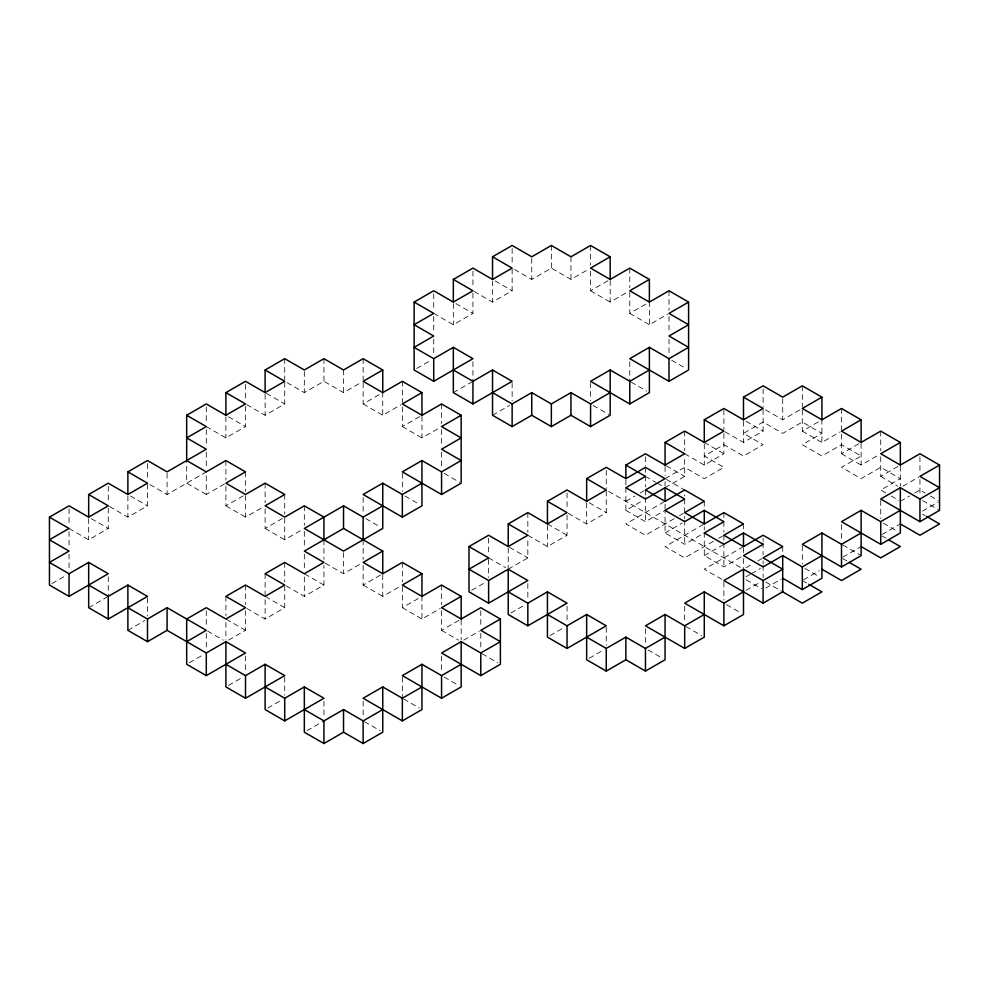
<?xml version="1.0" encoding="UTF-8"?>
<svg xmlns="http://www.w3.org/2000/svg" width="989" height="989" viewBox="0 0 989 989"><rect width="100%" height="100%" fill="white"/><g stroke="black" fill="none" stroke-linecap="round" stroke-linejoin="round"><path stroke-width="0.74" stroke-dasharray="4.95 3.71" d="M206.293 426.58L225.9 437.904L245.507 426.58L245.507 403.945L265.114 415.269L284.721 403.945L284.721 381.309L304.328 392.621L323.935 381.309L343.542 392.621L361.838 382.063M433.726 313.389L453.333 324.713L472.94 313.389L472.94 290.754L492.534 302.078L512.141 290.754L512.141 268.118L531.748 279.43L551.355 268.118L570.962 279.43L589.259 268.872M69.057 528.46L88.664 539.771L108.271 528.46L108.271 505.824L127.878 517.136L147.485 505.824L147.485 483.176L167.079 494.5L206.293 471.864L206.293 494.5L224.59 483.93M416.728 368.477L431.105 360.181M52.058 583.547L66.436 575.239M363.136 382.817L363.136 403.945L382.743 392.621L382.743 415.269L401.052 404.699M590.569 271.134L590.569 290.754L610.176 279.43L610.176 302.078L628.472 291.508M225.9 486.205L225.9 505.824L245.507 494.5L245.507 517.136L263.803 506.578M453.333 392.621L471.629 382.063M88.664 607.691L106.96 597.133M402.35 406.961L402.35 426.58L421.957 415.269L421.957 437.904L440.253 427.335M629.783 292.262L629.783 313.389L649.39 302.078L649.39 324.713L667.686 314.143M265.114 508.841L265.114 528.46L284.721 517.136L284.721 539.771L303.017 529.214M492.534 415.269L509.533 405.453M127.878 630.327L144.864 620.523M189.307 662.778L203.685 654.483M228.521 640.143L245.507 630.327L245.507 610.707M246.817 608.445L265.114 619.015L284.721 607.691L284.721 586.564M286.031 585.809L304.328 596.379L323.935 585.055L323.935 565.436M325.233 563.174L343.542 573.731L361.838 563.174M363.136 565.436L363.136 585.055L382.743 573.731L382.743 596.379L401.052 585.809M228.521 685.414L242.898 677.119M402.35 586.564L402.35 607.691L421.957 596.379L421.957 619.015L440.253 608.445M267.722 708.062L282.1 699.755M471.629 590.334L486.007 582.039M508.222 569.207L527.829 557.883L527.829 538.263M527.829 535.247L547.436 546.571L567.043 535.247L567.043 512.611L586.65 523.935L606.257 512.611L606.257 489.975L740.885 567.698M625.864 501.287L635.012 496.008M640.242 492.992L644.16 490.729M665.065 478.651L684.672 467.34L704.279 478.651L723.886 467.34L704.279 456.016L723.886 444.691L743.493 456.016L763.1 444.691L743.493 433.38L763.1 422.056L782.707 433.38L802.314 422.056L821.921 433.38L802.314 444.691L821.921 456.016L841.515 444.691L861.122 456.016L841.515 467.34L861.122 478.651L880.729 467.34L900.336 478.651L880.729 489.975L885.959 492.992M625.864 487.713L625.864 510.349L642.85 500.533M665.065 487.713L684.672 476.389L684.672 456.77M684.672 453.753L704.279 465.065L723.886 453.753L723.886 431.117L743.493 442.429L763.1 431.117L763.1 408.469L782.707 419.793L801.003 409.223M441.564 610.707L441.564 630.327L461.171 619.015L461.171 640.143M625.864 510.349L645.458 521.66L665.065 510.349L665.065 532.984L684.672 544.309L704.279 532.984L704.279 555.62L723.886 566.944L743.493 555.62M802.314 409.978L802.314 431.117L821.921 419.793L821.921 442.429L840.217 431.872M306.936 730.698L322.624 721.636M463.779 640.143L479.467 631.081M510.843 612.97L525.221 604.675M674.214 518.644L645.458 535.247L625.864 523.935L665.065 501.287L665.065 508.841M679.443 515.628L683.374 513.365M665.065 532.984L682.064 523.181M841.515 434.134L841.515 453.753L861.122 442.429L861.122 465.065L879.431 454.507M550.045 635.618L564.422 627.31M713.428 541.292L684.672 557.883L665.065 546.571L704.279 523.935L704.279 529.968M718.657 538.263L722.576 536.001M704.279 555.62L722.576 545.063M743.493 546.571L704.279 569.207L723.886 580.531M880.729 456.77L880.729 476.389L900.336 465.065L900.336 486.205M589.259 658.254L603.636 649.946M746.102 567.698L752.641 563.928M757.871 560.911L761.79 558.637M746.102 576.748L750.033 574.485M751.331 573.731L760.479 568.452M902.957 486.205L918.633 477.143M746.102 590.334L760.479 582.039M900.336 501.287L909.484 496.008M914.714 492.992L919.943 489.975L925.172 492.992M765.709 588.072L781.397 579.022M803.612 579.777L819.3 570.715M842.826 557.128L859.824 547.325M882.04 534.493L899.026 524.689M922.564 511.103L938.24 502.041M590.569 290.754L610.176 302.078M629.783 313.389L649.39 324.713M930.402 496.008L938.24 500.533M802.314 431.117L821.921 442.429M841.515 453.753L861.122 465.065M880.729 476.389L897.728 486.205M922.564 500.533L938.24 509.595M671.605 360.181L685.983 368.477M891.188 496.008L899.026 500.533M922.564 514.119L925.172 515.628M746.102 421.302L763.1 431.117M495.155 280.938L512.141 290.754M883.35 523.181L897.728 531.476M631.081 382.063L646.769 391.112M882.04 536.001L885.959 538.263M704.279 442.429L723.886 453.753M455.941 303.586L472.94 313.389M842.826 545.063L859.824 554.866M593.177 405.453L608.865 414.515M842.826 558.637L846.745 560.911M666.376 465.819L684.672 476.389M666.376 479.405L684.672 489.975L684.672 496.008M645.458 476.389L655.917 482.422M657.228 483.176L662.457 486.205M804.922 568.452L819.3 576.748M802.314 580.531L807.543 583.547M765.709 582.039L781.397 591.088M746.102 579.777L761.79 588.826M589.259 502.795L606.257 512.611M726.507 604.675L740.885 612.97M363.136 403.945L382.743 415.269M402.35 426.58L421.957 437.904M547.436 523.935L567.043 535.247M444.185 473.372L459.86 482.422M685.983 626.556L701.671 635.618M266.424 393.387L284.721 403.945M509.533 547.325L527.829 557.883M404.971 496.008L419.348 504.316M488.615 557.883L505.614 567.698M648.079 649.946L662.457 658.254M228.521 416.777L245.507 426.58M365.757 518.644L380.135 526.952M206.293 494.5L186.686 483.176L186.686 460.54M225.9 505.824L245.507 517.136M265.114 528.46L284.721 539.771M363.136 585.055L382.743 596.379M402.35 607.691L421.957 619.015M441.564 630.327L458.562 640.143M482.088 653.729L497.764 662.778M323.935 585.055L304.328 573.731L304.328 596.379M130.486 496.008L147.485 505.824M444.185 677.119L458.562 685.414M284.721 607.691L265.114 596.379L265.114 619.015M91.272 518.644L108.271 528.46M403.66 699L419.348 708.062M245.507 630.327L225.9 619.015L225.9 640.143M207.603 631.081L223.291 640.143M364.447 721.636L380.135 730.698M919.943 456.77L919.943 473.372M919.943 479.405L919.943 496.008M880.729 431.117L880.729 450.737M880.729 500.533L880.729 518.644M841.515 408.469L841.515 429.597M841.515 524.689L841.515 541.292M802.314 385.834L802.314 406.961M802.314 545.817L802.314 563.928M782.707 398.666L782.707 419.793M782.707 546.571L782.707 554.112M763.1 388.85L763.1 406.961M763.1 538.263L763.1 541.292M763.1 542.8L763.1 554.866M763.1 560.911L763.1 563.928M763.1 565.436L763.1 577.514M743.493 421.302L743.493 442.429M743.493 523.935L743.493 531.476M743.493 548.079L743.493 552.604M743.493 558.637L743.493 567.698M723.886 409.978L723.886 429.597M723.886 512.611L723.886 518.644M723.886 521.66L723.886 532.23M723.886 535.247L723.886 541.292M723.886 542.8L723.886 566.944M723.886 582.039L723.886 600.15M704.279 443.937L704.279 465.065M704.279 501.287L704.279 508.841M684.672 431.117L684.672 450.737M684.672 499.025L684.672 518.644M684.672 520.152L684.672 544.309M684.672 606.183L684.672 622.786M668.997 290.754L668.997 310.373M668.997 316.406L668.997 333.009M668.997 339.054L668.997 355.644M665.065 466.573L665.065 475.635M665.065 481.668L665.065 486.205M645.458 456.77L645.458 465.819M645.458 467.34L645.458 486.959M645.458 489.975L645.458 496.008M645.458 497.516L645.458 521.66M645.458 628.819L645.458 645.421M629.783 268.118L629.783 287.737M629.783 361.69L629.783 379.801M625.864 480.159L625.864 484.684M606.257 470.356L606.257 488.467M606.257 627.31L606.257 645.421M590.569 245.482L590.569 265.101M590.569 382.817L590.569 400.928M586.65 502.795L586.65 523.935M570.962 256.794L570.962 279.43M567.043 492.992L567.043 509.595M567.043 606.183L567.043 622.786M551.355 245.482L551.355 268.118M547.436 525.443L547.436 546.571M531.748 258.302L531.748 279.43M527.829 512.611L527.829 532.23M527.829 583.547L527.829 600.15M512.141 248.499L512.141 265.101M512.141 382.817L512.141 400.928M508.222 548.079L508.222 567.698M492.534 280.938L492.534 302.078M488.615 538.263L488.615 554.866M488.615 559.403L488.615 577.514M480.778 610.707L480.778 627.31M480.778 633.356L480.778 649.946M472.94 271.134L472.94 287.737M472.94 361.69L472.94 379.801M453.333 303.586L453.333 324.713M441.564 403.945L441.564 423.564M441.564 429.597L441.564 446.2M441.564 452.245L441.564 468.848M441.564 585.055L441.564 604.675M441.564 655.991L441.564 672.594M433.726 293.77L433.726 310.373M433.726 316.406L433.726 333.009M433.726 339.054L433.726 355.644M402.35 381.309L402.35 402.436M402.35 473.372L402.35 491.484M402.35 562.42L402.35 582.039M402.35 677.119L402.35 696.738M363.136 358.673L363.136 379.801M363.136 497.516L363.136 514.119M363.136 539.771L363.136 559.403M363.136 701.263L363.136 717.866M343.542 369.985L343.542 392.621M343.542 552.604L343.542 573.731M323.935 358.673L323.935 381.309M323.935 539.771L323.935 559.403M323.935 701.263L323.935 717.866M304.328 371.493L304.328 392.621M304.328 505.824L304.328 525.443M304.328 531.476L304.328 548.079M304.328 554.112L304.328 570.715M284.721 358.673L284.721 379.801M284.721 494.5L284.721 514.119M284.721 562.42L284.721 582.039M284.721 677.119L284.721 695.23M265.114 394.141L265.114 415.269M265.114 483.176L265.114 502.795M265.114 573.731L265.114 594.859M245.507 384.325L245.507 400.928M245.507 471.864L245.507 491.484M245.507 585.055L245.507 604.675M245.507 655.991L245.507 672.594M225.9 416.777L225.9 437.904M225.9 460.54L225.9 480.159M225.9 596.379L225.9 615.999M206.293 406.961L206.293 423.564M206.293 429.597L206.293 446.2M206.293 452.245L206.293 468.848M206.293 610.707L206.293 627.31M206.293 633.356L206.293 649.946M167.079 473.372L167.079 494.5M147.485 463.557L147.485 480.159M147.485 597.888L147.485 615.999M127.878 496.008L127.878 517.136M108.271 486.205L108.271 502.795M108.271 576.748L108.271 594.859M88.664 518.644L88.664 539.771M69.057 508.841L69.057 525.443M69.057 531.476L69.057 548.079M69.057 554.112L69.057 570.715"/><path stroke-width="1.48" d="M323.935 539.771L323.935 517.136L304.328 505.824L284.721 517.136L265.114 505.824L284.721 494.5L265.114 483.176L245.507 494.5L225.9 483.176L245.507 471.864L225.9 460.54L206.293 471.864L186.686 460.54L186.686 415.269L206.293 403.945L225.9 415.269L245.507 403.945L225.9 392.621L225.9 415.269M225.9 392.621L245.507 381.309L265.114 392.621L284.721 381.309L265.114 369.985L265.114 392.621M265.114 369.985L284.721 358.673L304.328 369.985L323.935 358.673L343.542 369.985L363.136 358.673L382.743 369.985L382.743 392.621L402.35 381.309L421.957 392.621L421.957 415.269L441.564 403.945L461.171 415.269L461.171 483.176L441.564 494.5L402.35 471.864L421.957 460.54L441.564 471.864L461.171 460.54L441.564 449.229L461.171 437.904L441.564 426.58L461.171 415.269M414.119 302.078L433.726 313.389L414.119 324.713L433.726 336.025L414.119 347.349L433.726 358.673L453.333 347.349L472.94 358.673L433.726 381.309L414.119 369.985L414.119 302.078L433.726 290.754L453.333 302.078L472.94 290.754L453.333 279.43L453.333 302.078M453.333 279.43L472.94 268.118L492.534 279.43L512.141 268.118L492.534 256.794L492.534 279.43M492.534 256.794L512.141 245.482L531.748 256.794L551.355 245.482L570.962 256.794L590.569 245.482L610.176 256.794L610.176 279.43L590.569 268.118L610.176 256.794M49.45 517.136L69.057 528.46L49.45 539.771L69.057 551.096L49.45 562.42L69.057 573.731L88.664 562.42L108.271 573.731L69.057 596.379L49.45 585.055L49.45 517.136L69.057 505.824L88.664 517.136L108.271 505.824L88.664 494.5L88.664 517.136M88.664 494.5L108.271 483.176L127.878 494.5L147.485 483.176L127.878 471.864L127.878 494.5M127.878 471.864L147.485 460.54L167.079 471.864L206.293 449.229L186.686 437.904L206.293 426.58L186.686 415.269M382.743 369.985L363.136 381.309L382.743 392.621M610.176 279.43L629.783 268.118L649.39 279.43L649.39 302.078L668.997 290.754L688.591 302.078L688.591 369.985L668.997 381.309L629.783 358.673L649.39 347.349L668.997 358.673L688.591 347.349L668.997 336.025L688.591 324.713L668.997 313.389L688.591 302.078M421.957 392.621L402.35 403.945L421.957 415.269M453.333 369.985L472.94 381.309L492.534 369.985L512.141 381.309L472.94 403.945L453.333 392.621L453.333 347.349M649.39 279.43L629.783 290.754L649.39 302.078M88.664 585.055L108.271 596.379L127.878 585.055L147.485 596.379L108.271 619.015L88.664 607.691L88.664 562.42M492.534 392.621L512.141 403.945L531.748 392.621L551.355 403.945L570.962 392.621L590.569 403.945L610.176 392.621M127.878 607.691L147.485 619.015L167.079 607.691L206.293 630.327L186.686 641.651M382.743 505.824L363.136 517.136L343.542 505.824L304.328 528.46L343.542 551.096L382.743 528.46L382.743 483.176L363.136 494.5L402.35 517.136L421.957 505.824L421.957 460.54M492.534 369.985L492.534 415.269L512.141 426.58L531.748 415.269L551.355 426.58L570.962 415.269L590.569 426.58L610.176 415.269L610.176 369.985L590.569 381.309L629.783 403.945L649.39 392.621L649.39 347.349M127.878 585.055L127.878 630.327L147.485 641.651L167.079 630.327L206.293 652.975L225.9 641.651L245.507 652.975L206.293 675.611L186.686 664.287L186.686 619.015L206.293 607.691L225.9 619.015L245.507 607.691L225.9 596.379L245.507 585.055L265.114 596.379L284.721 585.055L265.114 573.731L284.721 562.42L304.328 573.731L323.935 562.42L304.328 551.096L343.542 528.46L382.743 551.096L382.743 573.731L402.35 562.42L421.957 573.731L421.957 596.379L441.564 585.055L461.171 596.379L461.171 619.015L480.778 607.691L500.385 619.015L500.385 664.287L480.778 675.611L441.564 652.975L461.171 641.651L480.778 652.975L500.385 641.651L480.778 630.327L500.385 619.015M382.743 483.176L402.35 494.5L421.957 483.176M610.176 369.985L629.783 381.309L649.39 369.985M382.743 551.096L363.136 562.42L382.743 573.731M225.9 664.287L245.507 675.611L265.114 664.287L284.721 675.611L245.507 698.246L225.9 686.922L225.9 641.651M421.957 573.731L402.35 585.055L421.957 596.379M469.009 546.571L488.615 557.883L469.009 569.207L488.615 580.531L508.222 569.207L527.829 580.531L488.615 603.166L469.009 591.842L469.009 546.571L488.615 535.247L508.222 546.571L527.829 535.247L508.222 523.935L508.222 546.571M508.222 523.935L527.829 512.611L547.436 523.935L567.043 512.611L547.436 501.287L547.436 523.935M547.436 501.287L567.043 489.975L586.65 501.287L606.257 489.975L586.65 478.651L586.65 501.287M586.65 478.651L606.257 467.34L625.864 478.651L645.458 467.34L665.065 478.651L645.458 489.975L665.065 501.287L684.672 489.975L704.279 501.287L684.672 512.611L704.279 523.935L723.886 512.611L743.493 523.935L723.886 535.247L743.493 546.571L763.1 535.247L782.707 546.571L763.1 557.883L782.707 569.207L763.1 580.531L743.493 569.207L723.886 580.531L763.1 603.166L782.707 591.842L802.314 603.166L821.921 591.842L808.841 584.301M625.864 478.651L625.864 465.065L645.458 453.753L665.065 465.065L684.672 453.753L665.065 442.429L665.065 465.065M665.065 442.429L684.672 431.117L704.279 442.429L723.886 431.117L704.279 419.793L704.279 442.429M704.279 419.793L723.886 408.469L743.493 419.793L763.1 408.469L743.493 397.158L743.493 419.793M743.493 397.158L763.1 385.834L782.707 397.158L802.314 385.834L821.921 397.158L821.921 419.793L841.515 408.469L861.122 419.793L861.122 442.429L880.729 431.117L900.336 442.429L900.336 465.065L919.943 453.753L939.55 465.065L939.55 510.349L919.943 521.66L880.729 499.025L900.336 487.713L919.943 499.025L939.55 487.713L919.943 476.389L939.55 465.065M265.114 686.922L284.721 698.246L304.328 686.922L323.935 698.246L284.721 720.882L265.114 709.57L265.114 664.287M461.171 596.379L441.564 607.691L461.171 619.015M821.921 555.62L802.314 566.944L782.707 555.62L763.1 566.944L743.493 555.62L763.1 544.309L743.493 532.984L723.886 544.309L704.279 532.984L723.886 521.66L704.279 510.349L684.672 521.66L665.065 510.349L684.672 499.025L665.065 487.713L645.458 499.025L625.864 487.713L645.458 476.389L625.864 465.065M821.921 397.158L802.314 408.469L821.921 419.793M304.328 709.57L323.935 720.882L343.542 709.57L363.136 720.882L382.743 709.57M421.957 686.922L402.35 698.246L382.743 686.922L363.136 698.246L402.35 720.882L421.957 709.57L421.957 664.287L441.564 675.611L461.171 664.287M421.957 664.287L402.35 675.611L441.564 698.246L461.171 686.922L461.171 641.651M508.222 591.842L527.829 603.166L547.436 591.842L567.043 603.166L527.829 625.802L508.222 614.49L508.222 569.207M861.122 419.793L841.515 431.117L861.122 442.429M304.328 686.922L304.328 732.206L323.935 743.518L343.542 732.206L363.136 743.518L382.743 732.206L382.743 686.922M547.436 614.478L567.043 625.802L586.65 614.478L606.257 625.802L567.043 648.438L547.436 637.126L547.436 591.842M900.336 442.429L880.729 453.753L900.336 465.065M586.65 637.126L606.257 648.438L625.864 637.126L645.458 648.438L665.065 637.126M704.279 614.478L684.672 625.802L665.065 614.478L645.458 625.802L684.672 648.438L704.279 637.126L704.279 591.842L684.672 603.166L723.886 625.802L743.493 614.49L743.493 569.207M861.122 532.984L841.515 544.309L821.921 532.984L802.314 544.309L841.515 566.944L861.122 555.62L861.122 510.349L841.515 521.66L880.729 544.309L900.336 532.984L900.336 487.713M586.65 614.478L586.65 659.762L606.257 671.086L625.864 659.762L645.458 671.086L665.065 659.762L665.065 614.478M704.279 591.842L723.886 603.166L743.493 591.842M861.122 510.349L880.729 521.66L900.336 510.349M782.707 578.268L802.314 589.58L821.921 578.268L821.921 532.984M926.483 516.382L939.55 523.935L919.943 535.247L900.336 523.935M888.579 539.771L900.336 546.571L880.729 557.883L861.122 546.571M849.366 562.42L861.122 569.207L841.515 580.531L821.921 569.207M919.943 499.025L919.943 521.66M880.729 521.66L880.729 544.309M841.515 544.309L841.515 566.944M802.314 566.944L802.314 589.58M782.707 555.62L782.707 591.842M763.1 580.531L763.1 603.166M743.493 532.984L743.493 546.571M723.886 603.166L723.886 625.802M704.279 510.349L704.279 523.935M684.672 625.802L684.672 648.438M668.997 358.673L668.997 381.309M665.065 487.713L665.065 501.287M645.458 648.438L645.458 671.086M629.783 381.309L629.783 403.945M625.864 637.126L625.864 659.762M606.257 648.438L606.257 671.086M590.569 403.945L590.569 426.58M570.962 392.621L570.962 415.269M567.043 625.802L567.043 648.438M551.355 403.945L551.355 426.58M531.748 392.621L531.748 415.269M527.829 603.166L527.829 625.802M512.141 403.945L512.141 426.58M488.615 580.531L488.615 603.166M480.778 652.975L480.778 675.611M472.94 381.309L472.94 403.945M441.564 471.864L441.564 494.5M441.564 675.611L441.564 698.246M433.726 358.673L433.726 381.309M402.35 494.5L402.35 517.136M402.35 698.246L402.35 720.882M363.136 517.136L363.136 539.771M363.136 720.882L363.136 743.518M343.542 505.824L343.542 528.46M343.542 709.57L343.542 732.206M323.935 720.882L323.935 743.518M284.721 698.246L284.721 720.882M245.507 675.611L245.507 698.246M206.293 652.975L206.293 675.611M167.079 607.691L167.079 630.327M147.485 619.015L147.485 641.651M108.271 596.379L108.271 619.015M69.057 573.731L69.057 596.379"/></g></svg>
